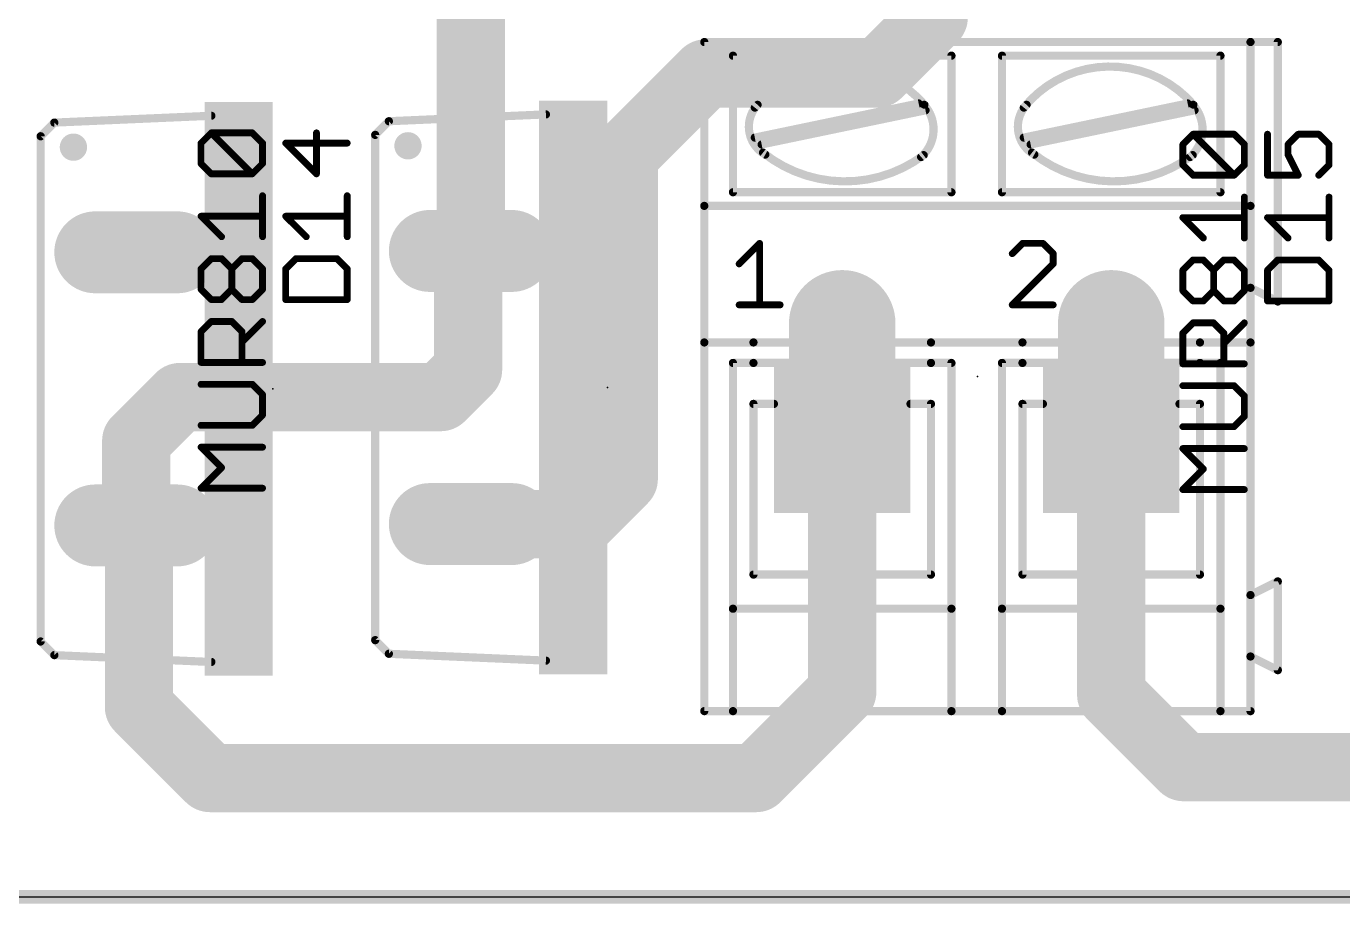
# Model space of a CAD drawing. Extents: x 0 to 165, y 0 to 217.
# Drawn here: x 118.91 to 143.4, y -0.13 to 16.19 of the extents above; entities that cross this region are included whole.
import ezdxf

# ---------------------------------------------------------------- set-up
doc = ezdxf.new("R2010")
doc.units = 0
for name, color, linetype in [('16', 175, 'CONTINUOUS'), ('17', 82, 'CONTINUOUS'), ('20', 7, 'CONTINUOUS'), ('21', 253, 'CONTINUOUS'), ('23', 7, 'CONTINUOUS'), ('25', 253, 'CONTINUOUS'), ('27', 253, 'CONTINUOUS'), ('51', 253, 'CONTINUOUS')]:
    doc.layers.add(name, color=color, linetype=linetype)

# ---------------------------------------------------------------- blocks, each defined once
blk = doc.blocks.new('RECT')
blk.add_solid([(-0.5, -0.5), (0.5, -0.5), (-0.5, 0.5), (0.5, 0.5)])
blk = doc.blocks.new('LONGP100')
at = {"const_width": 1}
blk.add_lwpolyline([(-0.5, 0), (0.5, 0)], dxfattribs=at)
at = {"const_width": 0.5}
for points in [[(-0.5, 0.25, 1), (-0.5, -0.25)], [(0.5, -0.25, 1), (0.5, 0.25)]]:
    blk.add_lwpolyline(points, format="xyb", dxfattribs=at)

msp = doc.modelspace()

# ---------------------------------------------------------------- linework, layer by layer
at = {"layer": '16'}
for points, const_width in [([(135.7884, 16.3576), (135.7884, 21.7424)], 1.27), ([(127.1778, 12.0142), (127.1778, 17.2212)], 1.27), ([(134.747, 15.3162), (135.7884, 16.3576)], 1.27), ([(130.0226, 13.7922), (131.5466, 15.3162)], 1.27), ([(131.5466, 15.3162), (134.747, 15.3162)], 1.27), ([(130.0226, 7.7724), (130.0226, 13.7922)], 1.27), ([(127.127, 11.9634), (127.1778, 12.0142)], 1.27), ([(127.127, 9.8044), (127.127, 11.9634)], 1.27), ([(126.619, 9.2964), (127.127, 9.8044)], 1.27), ([(134.0866, 9.6774), (134.0866, 3.81)], 1.27), ([(139.0904, 9.6774), (139.0904, 3.7592)], 1.27), ([(120.9548, 8.4836), (121.7676, 9.2964)], 1.27), ([(121.7676, 9.2964), (126.619, 9.2964)], 1.27), ([(120.9548, 6.9088), (120.9548, 8.4836)], 1.27), ([(129.1844, 6.9342), (130.0226, 7.7724)], 1.27), ([(121.0056, 6.858), (120.9548, 6.9088)], 1.27), ([(121.0056, 3.5306), (121.0056, 6.858)], 1.27), ([(127.1778, 6.9342), (129.1844, 6.9342)], 1.27), ([(134.0866, 3.81), (132.4864, 2.2098)], 1.27), ([(122.3264, 2.2098), (121.0056, 3.5306)], 1.27), ([(139.0904, 3.7592), (140.4366, 2.413)], 1.27), ([(140.4366, 2.413), (144.399, 2.413)], 1.27), ([(132.4864, 2.2098), (122.3264, 2.2098)], 1.27), ([(165.1, 0), (0, 0)], 0.254)]:
    msp.add_lwpolyline(points, dxfattribs=dict(at, const_width=const_width))
at = {"layer": '16', "const_width": 0.635}
for points in [[(136.0129, 16.1331, 1), (135.5639, 16.5821)], [(135.4709, 16.3576, 1), (136.1059, 16.3576)], [(131.5466, 15.6337, 1), (131.5466, 14.9987)], [(131.7711, 15.0917, 1), (131.3221, 15.5407)], [(134.747, 14.9987, 1), (134.747, 15.6337)], [(134.5225, 15.5407, 1), (134.9715, 15.0917)], [(130.3401, 13.7922, 1), (129.7051, 13.7922)], [(129.7981, 14.0167, 1), (130.2471, 13.5677)], [(127.4445, 11.9634, 1), (126.8095, 11.9634)], [(126.9025, 12.1879, 1), (127.3515, 11.7389)], [(127.4023, 11.7897, 1), (126.9533, 12.2387)], [(126.8603, 12.0142, 1), (127.4953, 12.0142)], [(127.3515, 9.5799, 1), (126.9025, 10.0289)], [(134.4041, 9.6774, 1), (133.7691, 9.6774)], [(139.4079, 9.6774, 1), (138.7729, 9.6774)], [(126.8095, 9.8044, 1), (127.4445, 9.8044)], [(121.7676, 9.6139, 1), (121.7676, 8.9789)], [(121.9921, 9.0719, 1), (121.5431, 9.5209)], [(126.3945, 9.5209, 1), (126.8435, 9.0719)], [(126.619, 8.9789, 1), (126.619, 9.6139)], [(121.2723, 8.4836, 1), (120.6373, 8.4836)], [(120.7303, 8.7081, 1), (121.1793, 8.2591)], [(130.2471, 7.5479, 1), (129.7981, 7.9969)], [(129.7051, 7.7724, 1), (130.3401, 7.7724)], [(121.1793, 7.1333, 1), (120.7303, 6.6843)], [(121.3231, 6.858, 1), (120.6881, 6.858)], [(120.7811, 6.6335, 1), (121.2301, 7.0825)], [(127.1778, 7.2517, 1), (127.1778, 6.6167)], [(128.9599, 7.1587, 1), (129.4089, 6.7097)], [(129.1844, 6.6167, 1), (129.1844, 7.2517)], [(120.6373, 6.9088, 1), (121.2723, 6.9088)], [(134.3111, 3.5855, 1), (133.8621, 4.0345)], [(121.2301, 3.7551, 1), (120.7811, 3.3061)], [(139.3149, 3.9837, 1), (138.8659, 3.5347)], [(133.7691, 3.81, 1), (134.4041, 3.81)], [(138.7729, 3.7592, 1), (139.4079, 3.7592)], [(120.6881, 3.5306, 1), (121.3231, 3.5306)], [(140.4366, 2.7305, 1), (140.4366, 2.0955)], [(140.2121, 2.1885, 1), (140.6611, 2.6375)], [(122.3264, 2.5273, 1), (122.3264, 1.8923)], [(122.1019, 1.9853, 1), (122.5509, 2.4343)], [(132.2619, 2.4343, 1), (132.7109, 1.9853)], [(132.4864, 1.8923, 1), (132.4864, 2.5273)]]:
    msp.add_lwpolyline(points, format="xyb", dxfattribs=at)
at = {"layer": '20'}
msp.add_line((0, 0), (165.08, 0), dxfattribs=at)
at = {"layer": '21'}
for points, const_width in [([(141.6812, 15.9004), (131.5212, 15.9004)], 0.1524), ([(131.5212, 12.8524), (131.5212, 15.9004)], 0.1524), ([(141.6812, 15.9004), (141.6812, 12.8524)], 0.1524), ([(141.6812, 15.9004), (142.1892, 15.9004)], 0.1524), ([(142.1892, 15.9004), (142.1892, 11.0744)], 0.1524), ([(132.0546, 13.1064), (132.0546, 15.6464)], 0.1524), ([(136.1186, 15.6464), (132.0546, 15.6464)], 0.1524), ([(136.1186, 13.1064), (136.1186, 15.6464)], 0.1524), ([(137.0584, 13.1064), (137.0584, 15.6464)], 0.1524), ([(137.0584, 15.6464), (141.1224, 15.6464)], 0.1524), ([(141.1224, 15.6464), (141.1224, 13.1064)], 0.1524), ([(132.461, 14.1224), (135.509, 14.7574)], 0.1524), ([(132.588, 13.9954), (135.636, 14.6304)], 0.1524), ([(137.4648, 14.1224), (140.5128, 14.7574)], 0.1524), ([(137.5918, 13.9954), (140.6398, 14.6304)], 0.1524), ([(119.4308, 14.4018), (119.1768, 14.1478)], 0.1524), ([(119.4308, 14.4018), (122.3518, 14.5288)], 0.1524), ([(125.6538, 14.4272), (125.3998, 14.1732)], 0.1524), ([(125.6538, 14.4272), (128.5748, 14.5542)], 0.1524), ([(119.1768, 4.7498), (119.1768, 14.1478)], 0.1524), ([(125.3998, 4.7752), (125.3998, 14.1732)], 0.1524), ([(136.1186, 13.1064), (132.0546, 13.1064)], 0.1524), ([(141.1224, 13.1064), (137.0584, 13.1064)], 0.1524), ([(131.5212, 10.3124), (131.5212, 12.8524)], 0.1524), ([(131.5212, 12.8524), (141.6812, 12.8524)], 0.1524), ([(141.6812, 12.8524), (141.6812, 11.3284)], 0.1524), ([(132.1689, 11.7736), (132.5502, 12.1549)], 0.127), ([(132.5502, 12.1549), (132.5502, 11.0109)], 0.127), ([(137.4396, 12.1549), (137.2489, 11.9642)], 0.127), ([(137.8209, 12.1549), (137.4396, 12.1549)], 0.127), ([(138.0115, 11.9642), (137.8209, 12.1549)], 0.127), ([(138.0115, 11.7736), (138.0115, 11.9642)], 0.127), ([(137.2489, 11.0109), (138.0115, 11.7736)], 0.127), ([(142.1892, 11.0744), (141.6812, 11.3284)], 0.1524), ([(141.6812, 11.3284), (141.6812, 10.3124)], 0.1524), ([(132.1689, 11.0109), (132.9316, 11.0109)], 0.127), ([(138.0115, 11.0109), (137.2489, 11.0109)], 0.127), ([(131.5212, 3.4544), (131.5212, 10.3124)], 0.1524), ([(131.5212, 10.3124), (132.4356, 10.3124)], 0.1524), ([(135.7376, 10.3124), (137.4394, 10.3124)], 0.1524), ([(141.6812, 10.3124), (140.7414, 10.3124)], 0.1524), ([(141.6812, 10.3124), (141.6812, 5.6134)], 0.1524), ([(132.0546, 9.9314), (132.0546, 5.3594)], 0.1524), ([(132.0546, 9.9314), (132.4356, 9.9314)], 0.1524), ([(136.1186, 9.9314), (135.7376, 9.9314)], 0.1524), ([(136.1186, 5.3594), (136.1186, 9.9314)], 0.1524), ([(137.0584, 5.3594), (137.0584, 9.9314)], 0.1524), ([(137.0584, 9.9314), (137.4394, 9.9314)], 0.1524), ([(141.1224, 9.9314), (140.7414, 9.9314)], 0.1524), ([(141.1224, 9.9314), (141.1224, 5.3594)], 0.1524), ([(132.4356, 5.9944), (132.4356, 9.1694)], 0.1524), ([(135.7376, 5.9944), (135.7376, 9.1694)], 0.1524), ([(137.4394, 5.9944), (137.4394, 9.1694)], 0.1524), ([(140.7414, 5.9944), (140.7414, 9.1694)], 0.1524), ([(135.7376, 5.9944), (132.4356, 5.9944)], 0.1524), ([(140.7414, 5.9944), (137.4394, 5.9944)], 0.1524), ([(142.1892, 5.8674), (141.6812, 5.6134)], 0.1524), ([(142.1892, 5.8674), (142.1892, 4.2164)], 0.1524), ([(141.6812, 5.6134), (141.6812, 4.4704)], 0.1524), ([(136.1186, 5.3594), (132.0546, 5.3594)], 0.1524), ([(132.0546, 5.3594), (132.0546, 3.4544)], 0.1524), ([(136.1186, 3.4544), (136.1186, 5.3594)], 0.1524), ([(137.0584, 3.4544), (137.0584, 5.3594)], 0.1524), ([(137.0584, 5.3594), (141.1224, 5.3594)], 0.1524), ([(141.1224, 5.3594), (141.1224, 3.4544)], 0.1524), ([(119.1768, 4.7498), (119.4308, 4.4958)], 0.1524), ([(125.3998, 4.7752), (125.6538, 4.5212)], 0.1524), ([(122.3518, 4.3688), (119.4308, 4.4958)], 0.1524), ([(128.5748, 4.3942), (125.6538, 4.5212)], 0.1524), ([(142.1892, 4.2164), (141.6812, 4.4704)], 0.1524), ([(141.6812, 4.4704), (141.6812, 3.4544)], 0.1524), ([(131.5212, 3.4544), (132.0546, 3.4544)], 0.1524), ([(132.0546, 3.4544), (136.1186, 3.4544)], 0.1524), ([(136.1186, 3.4544), (137.0584, 3.4544)], 0.1524), ([(137.0584, 3.4544), (141.1224, 3.4544)], 0.1524), ([(141.1224, 3.4544), (141.6812, 3.4544)], 0.1524)]:
    msp.add_lwpolyline(points, dxfattribs=dict(at, const_width=const_width))
for points, const_width in [([(131.5212, 15.9385, 1), (131.5212, 15.8623)], 0.0762), ([(131.5593, 15.9004, 1), (131.4831, 15.9004)], 0.0762), ([(141.7193, 15.9004, 1), (141.6431, 15.9004)], 0.0762), ([(141.6812, 15.9385, 1), (141.6812, 15.8623)], 0.0762), ([(141.6812, 15.8623, 1), (141.6812, 15.9385)], 0.0762), ([(142.2273, 15.9004, 1), (142.1511, 15.9004)], 0.0762), ([(142.1892, 15.8623, 1), (142.1892, 15.9385)], 0.0762), ([(132.0927, 15.6464, 1), (132.0165, 15.6464)], 0.0762), ([(132.0546, 15.6845, 1), (132.0546, 15.6083)], 0.0762), ([(136.1567, 15.6464, 1), (136.0805, 15.6464)], 0.0762), ([(136.1186, 15.6083, 1), (136.1186, 15.6845)], 0.0762), ([(137.0965, 15.6464, 1), (137.0203, 15.6464)], 0.0762), ([(137.0584, 15.6845, 1), (137.0584, 15.6083)], 0.0762), ([(141.1605, 15.6464, 1), (141.0843, 15.6464)], 0.0762), ([(141.1224, 15.6083, 1), (141.1224, 15.6845)], 0.0762), ([(135.6154, 14.7362, 0.4664), (132.461, 14.6812)], 0.1524), ([(140.619, 14.736, 0.4664), (137.4648, 14.6812)], 0.1524), ([(132.5118, 14.732, 0.4889), (132.6555, 13.8071)], 0.1524), ([(132.4314, 14.7052, 1), (132.4906, 14.6572)], 0.0762), ([(132.5395, 14.7059, 1), (132.4841, 14.7581)], 0.0762), ([(135.5168, 14.7201, 1), (135.5012, 14.7947)], 0.0762), ([(135.5548, 13.7623, 0.4171), (135.6105, 14.7319)], 0.1524), ([(135.6388, 14.7574, 1), (135.5822, 14.7064)], 0.0762), ([(135.5866, 14.7112, 1), (135.6442, 14.7612)], 0.0762), ([(135.6438, 14.5931, 1), (135.6282, 14.6677)], 0.0762), ([(137.5156, 14.732, 0.4889), (137.6593, 13.8071)], 0.1524), ([(137.4352, 14.7052, 1), (137.4944, 14.6572)], 0.0762), ([(137.5433, 14.7059, 1), (137.4879, 14.7581)], 0.0762), ([(140.5206, 14.7201, 1), (140.505, 14.7947)], 0.0762), ([(140.5586, 13.7623, 0.4171), (140.6143, 14.7319)], 0.1524), ([(140.6426, 14.7574, 1), (140.586, 14.7064)], 0.0762), ([(140.5902, 14.711, 1), (140.6478, 14.761)], 0.0762), ([(140.6476, 14.5931, 1), (140.632, 14.6677)], 0.0762), ([(119.4291, 14.4399, 1), (119.4325, 14.3637)], 0.0762), ([(119.4577, 14.3749, 1), (119.4039, 14.4287)], 0.0762), ([(122.3535, 14.4907, 1), (122.3501, 14.5669)], 0.0762), ([(125.6521, 14.4653, 1), (125.6555, 14.3891)], 0.0762), ([(125.6807, 14.4003, 1), (125.6269, 14.4541)], 0.0762), ([(128.5765, 14.5161, 1), (128.5731, 14.5923)], 0.0762), ([(119.2149, 14.1478, 1), (119.1387, 14.1478)], 0.0762), ([(119.1499, 14.1747, 1), (119.2037, 14.1209)], 0.0762), ([(125.4379, 14.1732, 1), (125.3617, 14.1732)], 0.0762), ([(125.3729, 14.2001, 1), (125.4267, 14.1463)], 0.0762), ([(126.0094, 13.843, 1), (126.0094, 14.097, 1), (126.0094, 13.843)], 0.254), ([(119.7864, 13.8176, 1), (119.7864, 14.0716, 1), (119.7864, 13.8176)], 0.254), ([(132.4532, 14.1597, 1), (132.4688, 14.0851)], 0.0762), ([(132.5802, 14.0327, 1), (132.5958, 13.9581)], 0.0762), ([(137.457, 14.1597, 1), (137.4726, 14.0851)], 0.0762), ([(137.584, 14.0327, 1), (137.5996, 13.9581)], 0.0762), ([(132.6134, 13.843, 0.342), (135.6012, 13.7962)], 0.1524), ([(132.6372, 13.8728, 1), (132.5896, 13.8132)], 0.0762), ([(132.637, 13.7738, 1), (132.674, 13.8404)], 0.0762), ([(135.5296, 13.7909, 1), (135.58, 13.7337)], 0.0762), ([(135.6241, 13.7657, 1), (135.5783, 13.8267)], 0.0762), ([(137.6172, 13.843, 0.342), (140.605, 13.7963)], 0.1524), ([(137.641, 13.8728, 1), (137.5934, 13.8132)], 0.0762), ([(137.6408, 13.7738, 1), (137.6778, 13.8404)], 0.0762), ([(140.5334, 13.7909, 1), (140.5838, 13.7337)], 0.0762), ([(140.6279, 13.7658, 1), (140.5821, 13.8268)], 0.0762), ([(132.0546, 13.1445, 1), (132.0546, 13.0683)], 0.0762), ([(132.0165, 13.1064, 1), (132.0927, 13.1064)], 0.0762), ([(136.0805, 13.1064, 1), (136.1567, 13.1064)], 0.0762), ([(136.1186, 13.0683, 1), (136.1186, 13.1445)], 0.0762), ([(137.0584, 13.1445, 1), (137.0584, 13.0683)], 0.0762), ([(137.0203, 13.1064, 1), (137.0965, 13.1064)], 0.0762), ([(141.0843, 13.1064, 1), (141.1605, 13.1064)], 0.0762), ([(141.1224, 13.0683, 1), (141.1224, 13.1445)], 0.0762), ([(131.5593, 12.8524, 1), (131.4831, 12.8524)], 0.0762), ([(131.5212, 12.8905, 1), (131.5212, 12.8143)], 0.0762), ([(131.4831, 12.8524, 1), (131.5593, 12.8524)], 0.0762), ([(141.7193, 12.8524, 1), (141.6431, 12.8524)], 0.0762), ([(141.6431, 12.8524, 1), (141.7193, 12.8524)], 0.0762), ([(141.6812, 12.8143, 1), (141.6812, 12.8905)], 0.0762), ([(132.582, 12.1549, 1), (132.5185, 12.1549)], 0.0635), ([(132.5727, 12.1324, 1), (132.5278, 12.1773)], 0.0635), ([(137.2264, 11.9867, 1), (137.2714, 11.9418)], 0.0635), ([(137.4396, 12.1866, 1), (137.4396, 12.1231)], 0.0635), ([(137.462, 12.1324, 1), (137.4171, 12.1773)], 0.0635), ([(137.8433, 12.1773, 1), (137.7984, 12.1324)], 0.0635), ([(137.8209, 12.1231, 1), (137.8209, 12.1866)], 0.0635), ([(138.0433, 11.9642, 1), (137.9798, 11.9642)], 0.0635), ([(137.9891, 11.9418, 1), (138.034, 11.9867)], 0.0635), ([(132.1464, 11.796, 1), (132.1914, 11.7511)], 0.0635), ([(137.9798, 11.7736, 1), (138.0433, 11.7736)], 0.0635), ([(138.034, 11.7511, 1), (137.9891, 11.796)], 0.0635), ([(141.6982, 11.3625, 1), (141.6642, 11.2943)], 0.0762), ([(141.7193, 11.3284, 1), (141.6431, 11.3284)], 0.0762), ([(141.6431, 11.3284, 1), (141.7193, 11.3284)], 0.0762), ([(132.1689, 11.0427, 1), (132.1689, 10.9792)], 0.0635), ([(132.5185, 11.0109, 1), (132.582, 11.0109)], 0.0635), ([(132.9316, 10.9792, 1), (132.9316, 11.0427)], 0.0635), ([(137.2264, 11.0334, 1), (137.2714, 10.9884)], 0.0635), ([(137.2489, 11.0427, 1), (137.2489, 10.9792)], 0.0635), ([(138.0115, 10.9792, 1), (138.0115, 11.0427)], 0.0635), ([(142.1511, 11.0744, 1), (142.2273, 11.0744)], 0.0762), ([(142.1722, 11.0403, 1), (142.2062, 11.1085)], 0.0762), ([(131.5593, 10.3124, 1), (131.4831, 10.3124)], 0.0762), ([(131.5212, 10.3505, 1), (131.5212, 10.2743)], 0.0762), ([(131.4831, 10.3124, 1), (131.5593, 10.3124)], 0.0762), ([(132.4356, 10.2743, 1), (132.4356, 10.3505)], 0.0762), ([(135.7376, 10.3505, 1), (135.7376, 10.2743)], 0.0762), ([(137.4394, 10.2743, 1), (137.4394, 10.3505)], 0.0762), ([(140.7414, 10.3505, 1), (140.7414, 10.2743)], 0.0762), ([(141.7193, 10.3124, 1), (141.6431, 10.3124)], 0.0762), ([(141.6431, 10.3124, 1), (141.7193, 10.3124)], 0.0762), ([(141.6812, 10.2743, 1), (141.6812, 10.3505)], 0.0762), ([(132.0927, 9.9314, 1), (132.0165, 9.9314)], 0.0762), ([(132.0546, 9.9695, 1), (132.0546, 9.8933)], 0.0762), ([(132.4356, 9.8933, 1), (132.4356, 9.9695)], 0.0762), ([(135.7376, 9.9695, 1), (135.7376, 9.8933)], 0.0762), ([(136.1567, 9.9314, 1), (136.0805, 9.9314)], 0.0762), ([(136.1186, 9.8933, 1), (136.1186, 9.9695)], 0.0762), ([(137.0965, 9.9314, 1), (137.0203, 9.9314)], 0.0762), ([(137.0584, 9.9695, 1), (137.0584, 9.8933)], 0.0762), ([(137.4394, 9.8933, 1), (137.4394, 9.9695)], 0.0762), ([(140.7414, 9.9695, 1), (140.7414, 9.8933)], 0.0762), ([(141.1605, 9.9314, 1), (141.0843, 9.9314)], 0.0762), ([(141.1224, 9.8933, 1), (141.1224, 9.9695)], 0.0762), ([(132.4737, 9.1694, 1), (132.3975, 9.1694)], 0.0762), ([(135.7757, 9.1694, 1), (135.6995, 9.1694)], 0.0762), ([(137.4775, 9.1694, 1), (137.4013, 9.1694)], 0.0762), ([(140.7795, 9.1694, 1), (140.7033, 9.1694)], 0.0762), ([(132.4356, 6.0325, 1), (132.4356, 5.9563)], 0.0762), ([(132.3975, 5.9944, 1), (132.4737, 5.9944)], 0.0762), ([(135.6995, 5.9944, 1), (135.7757, 5.9944)], 0.0762), ([(135.7376, 5.9563, 1), (135.7376, 6.0325)], 0.0762), ([(137.4394, 6.0325, 1), (137.4394, 5.9563)], 0.0762), ([(137.4013, 5.9944, 1), (137.4775, 5.9944)], 0.0762), ([(140.7033, 5.9944, 1), (140.7795, 5.9944)], 0.0762), ([(140.7414, 5.9563, 1), (140.7414, 6.0325)], 0.0762), ([(142.2273, 5.8674, 1), (142.1511, 5.8674)], 0.0762), ([(142.2062, 5.8333, 1), (142.1722, 5.9015)], 0.0762), ([(141.7193, 5.6134, 1), (141.6431, 5.6134)], 0.0762), ([(141.6642, 5.6475, 1), (141.6982, 5.5793)], 0.0762), ([(141.6431, 5.6134, 1), (141.7193, 5.6134)], 0.0762), ([(132.0546, 5.3975, 1), (132.0546, 5.3213)], 0.0762), ([(132.0927, 5.3594, 1), (132.0165, 5.3594)], 0.0762), ([(132.0165, 5.3594, 1), (132.0927, 5.3594)], 0.0762), ([(136.1567, 5.3594, 1), (136.0805, 5.3594)], 0.0762), ([(136.0805, 5.3594, 1), (136.1567, 5.3594)], 0.0762), ([(136.1186, 5.3213, 1), (136.1186, 5.3975)], 0.0762), ([(137.0965, 5.3594, 1), (137.0203, 5.3594)], 0.0762), ([(137.0584, 5.3975, 1), (137.0584, 5.3213)], 0.0762), ([(137.0203, 5.3594, 1), (137.0965, 5.3594)], 0.0762), ([(141.1605, 5.3594, 1), (141.0843, 5.3594)], 0.0762), ([(141.0843, 5.3594, 1), (141.1605, 5.3594)], 0.0762), ([(141.1224, 5.3213, 1), (141.1224, 5.3975)], 0.0762), ([(119.1387, 4.7498, 1), (119.2149, 4.7498)], 0.0762), ([(119.2037, 4.7767, 1), (119.1499, 4.7229)], 0.0762), ([(125.3617, 4.7752, 1), (125.4379, 4.7752)], 0.0762), ([(125.4267, 4.8021, 1), (125.3729, 4.7483)], 0.0762), ([(119.4325, 4.5339, 1), (119.4291, 4.4577)], 0.0762), ([(119.4039, 4.4689, 1), (119.4577, 4.5227)], 0.0762), ([(122.3501, 4.3307, 1), (122.3535, 4.4069)], 0.0762), ([(125.6555, 4.5593, 1), (125.6521, 4.4831)], 0.0762), ([(125.6269, 4.4943, 1), (125.6807, 4.5481)], 0.0762), ([(128.5731, 4.3561, 1), (128.5765, 4.4323)], 0.0762), ([(141.6982, 4.5045, 1), (141.6642, 4.4363)], 0.0762), ([(141.7193, 4.4704, 1), (141.6431, 4.4704)], 0.0762), ([(141.6431, 4.4704, 1), (141.7193, 4.4704)], 0.0762), ([(142.1511, 4.2164, 1), (142.2273, 4.2164)], 0.0762), ([(142.1722, 4.1823, 1), (142.2062, 4.2505)], 0.0762), ([(131.5212, 3.4925, 1), (131.5212, 3.4163)], 0.0762), ([(131.4831, 3.4544, 1), (131.5593, 3.4544)], 0.0762), ([(132.0546, 3.4925, 1), (132.0546, 3.4163)], 0.0762), ([(132.0165, 3.4544, 1), (132.0927, 3.4544)], 0.0762), ([(132.0546, 3.4163, 1), (132.0546, 3.4925)], 0.0762), ([(136.1186, 3.4925, 1), (136.1186, 3.4163)], 0.0762), ([(136.0805, 3.4544, 1), (136.1567, 3.4544)], 0.0762), ([(136.1186, 3.4163, 1), (136.1186, 3.4925)], 0.0762), ([(137.0584, 3.4925, 1), (137.0584, 3.4163)], 0.0762), ([(137.0203, 3.4544, 1), (137.0965, 3.4544)], 0.0762), ([(137.0584, 3.4163, 1), (137.0584, 3.4925)], 0.0762), ([(141.1224, 3.4925, 1), (141.1224, 3.4163)], 0.0762), ([(141.0843, 3.4544, 1), (141.1605, 3.4544)], 0.0762), ([(141.1224, 3.4163, 1), (141.1224, 3.4925)], 0.0762), ([(141.6431, 3.4544, 1), (141.7193, 3.4544)], 0.0762), ([(141.6812, 3.4163, 1), (141.6812, 3.4925)], 0.0762)]:
    msp.add_lwpolyline(points, format="xyb", dxfattribs=dict(at, const_width=const_width))
at = {"layer": '23'}
for p in [(136.6012, 9.6774), (123.4948, 9.4488), (129.7178, 9.4742)]:
    msp.add_point(p, dxfattribs=at)
at = {"layer": '25', "const_width": 0.127}
for points in [[(124.3071, 13.4483), (124.3071, 14.2109)], [(141.9977, 14.1855), (141.9977, 13.4229)], [(142.3791, 13.9949), (142.5697, 14.1855)], [(142.5697, 14.1855), (142.951, 14.1855)], [(142.951, 14.1855), (143.1417, 13.9949)], [(124.8791, 14.0203), (123.7351, 14.0203)], [(123.7351, 14.0203), (124.3071, 13.4483)], [(142.3791, 13.8042), (142.3791, 13.9949)], [(143.1417, 13.9949), (143.1417, 13.6136)], [(142.5697, 13.4229), (142.3791, 13.8042)], [(141.9977, 13.4229), (142.5697, 13.4229)], [(143.1417, 13.6136), (142.951, 13.4229)], [(124.8791, 12.2789), (124.8791, 13.0416)], [(143.1417, 12.2535), (143.1417, 13.0162)], [(124.1165, 12.2789), (123.7351, 12.6602)], [(123.7351, 12.6602), (124.8791, 12.6602)], [(142.3791, 12.2535), (141.9977, 12.6348)], [(141.9977, 12.6348), (143.1417, 12.6348)], [(123.9258, 11.8722), (123.7351, 11.6815)], [(124.6884, 11.8722), (123.9258, 11.8722)], [(124.8791, 11.6815), (124.6884, 11.8722)], [(142.1884, 11.8468), (141.9977, 11.6561)], [(142.951, 11.8468), (142.1884, 11.8468)], [(143.1417, 11.6561), (142.951, 11.8468)], [(123.7351, 11.6815), (123.7351, 11.1095)], [(124.8791, 11.1095), (124.8791, 11.6815)], [(141.9977, 11.6561), (141.9977, 11.0841)], [(143.1417, 11.0841), (143.1417, 11.6561)], [(123.7351, 11.1095), (124.8791, 11.1095)], [(141.9977, 11.0841), (143.1417, 11.0841)]]:
    msp.add_lwpolyline(points, dxfattribs=at)
at = {"layer": '25', "const_width": 0.0635}
for points in [[(124.3389, 14.2109, 1), (124.2754, 14.2109)], [(142.0295, 14.1855, 1), (141.966, 14.1855)], [(142.5697, 14.2173, 1), (142.5697, 14.1538)], [(142.5922, 14.1631, 1), (142.5473, 14.208)], [(142.9735, 14.208, 1), (142.9286, 14.1631)], [(142.951, 14.1538, 1), (142.951, 14.2173)], [(123.7351, 14.052, 1), (123.7351, 13.9885)], [(123.7576, 14.0427, 1), (123.7127, 13.9978)], [(124.8791, 13.9885, 1), (124.8791, 14.052)], [(142.4108, 13.9949, 1), (142.3473, 13.9949)], [(142.3566, 14.0173, 1), (142.4015, 13.9724)], [(143.1735, 13.9949, 1), (143.11, 13.9949)], [(143.1192, 13.9724, 1), (143.1642, 14.0173)], [(142.4074, 13.8184, 1), (142.3507, 13.79)], [(142.3473, 13.8042, 1), (142.4108, 13.8042)], [(124.2754, 13.4483, 1), (124.3389, 13.4483)], [(124.2847, 13.4258, 1), (124.3296, 13.4707)], [(141.9977, 13.4546, 1), (141.9977, 13.3911)], [(142.5413, 13.4087, 1), (142.5981, 13.4371)], [(142.5697, 13.3911, 1), (142.5697, 13.4546)], [(142.9286, 13.4453, 1), (142.9735, 13.4004)], [(143.11, 13.6136, 1), (143.1735, 13.6136)], [(143.1642, 13.5911, 1), (143.1192, 13.636)], [(141.966, 13.4229, 1), (142.0295, 13.4229)], [(124.9109, 13.0416, 1), (124.8474, 13.0416)], [(143.1735, 13.0162, 1), (143.11, 13.0162)], [(123.7351, 12.692, 1), (123.7351, 12.6285)], [(123.7576, 12.6827, 1), (123.7127, 12.6378)], [(124.8791, 12.6285, 1), (124.8791, 12.692)], [(141.9977, 12.6666, 1), (141.9977, 12.6031)], [(142.0202, 12.6573, 1), (141.9753, 12.6124)], [(143.1417, 12.6031, 1), (143.1417, 12.6666)], [(124.094, 12.2564, 1), (124.1389, 12.3014)], [(124.8474, 12.2789, 1), (124.9109, 12.2789)], [(142.3566, 12.231, 1), (142.4015, 12.276)], [(143.11, 12.2535, 1), (143.1735, 12.2535)], [(123.9258, 11.9039, 1), (123.9258, 11.8404)], [(123.9482, 11.8497, 1), (123.9033, 11.8946)], [(124.7109, 11.8946, 1), (124.666, 11.8497)], [(124.6884, 11.8404, 1), (124.6884, 11.9039)], [(142.1884, 11.8785, 1), (142.1884, 11.815)], [(142.2108, 11.8243, 1), (142.1659, 11.8692)], [(142.9735, 11.8692, 1), (142.9286, 11.8243)], [(142.951, 11.815, 1), (142.951, 11.8785)], [(123.7669, 11.6815, 1), (123.7034, 11.6815)], [(123.7127, 11.7039, 1), (123.7576, 11.659)], [(124.9109, 11.6815, 1), (124.8474, 11.6815)], [(124.8566, 11.659, 1), (124.9016, 11.7039)], [(142.0295, 11.6561, 1), (141.966, 11.6561)], [(141.9753, 11.6785, 1), (142.0202, 11.6336)], [(143.1735, 11.6561, 1), (143.11, 11.6561)], [(143.1192, 11.6336, 1), (143.1642, 11.6785)], [(123.7351, 11.1413, 1), (123.7351, 11.0778)], [(123.7034, 11.1095, 1), (123.7669, 11.1095)], [(124.8474, 11.1095, 1), (124.9109, 11.1095)], [(124.8791, 11.0778, 1), (124.8791, 11.1413)], [(141.9977, 11.1159, 1), (141.9977, 11.0524)], [(141.966, 11.0841, 1), (142.0295, 11.0841)], [(143.11, 11.0841, 1), (143.1735, 11.0841)], [(143.1417, 11.0524, 1), (143.1417, 11.1159)]]:
    msp.add_lwpolyline(points, format="xyb", dxfattribs=at)
at = {"layer": '27', "const_width": 0.127}
for points in [[(122.1603, 14.0203), (122.351, 14.2109)], [(122.351, 14.2109), (123.1136, 14.2109)], [(123.1136, 13.4483), (122.351, 14.2109)], [(123.1136, 14.2109), (123.3043, 14.0203)], [(140.4229, 13.9949), (140.6136, 14.1855)], [(140.6136, 14.1855), (141.3762, 14.1855)], [(141.3762, 13.4229), (140.6136, 14.1855)], [(141.3762, 14.1855), (141.5669, 13.9949)], [(122.1603, 13.639), (122.1603, 14.0203)], [(123.3043, 14.0203), (123.3043, 13.639)], [(140.4229, 13.6136), (140.4229, 13.9949)], [(141.5669, 13.9949), (141.5669, 13.6136)], [(122.351, 13.4483), (122.1603, 13.639)], [(123.1136, 13.4483), (122.351, 13.4483)], [(123.3043, 13.639), (123.1136, 13.4483)], [(140.6136, 13.4229), (140.4229, 13.6136)], [(141.3762, 13.4229), (140.6136, 13.4229)], [(141.5669, 13.6136), (141.3762, 13.4229)], [(123.3043, 12.2789), (123.3043, 13.0415)], [(141.5669, 12.2535), (141.5669, 13.0161)], [(122.5417, 12.2789), (122.1603, 12.6602)], [(122.1603, 12.6602), (123.3043, 12.6602)], [(140.8042, 12.2535), (140.4229, 12.6348)], [(140.4229, 12.6348), (141.5669, 12.6348)], [(122.1603, 11.6815), (122.351, 11.8721)], [(122.351, 11.8721), (122.5417, 11.8721)], [(122.5417, 11.8721), (122.7323, 11.6815)], [(122.7323, 11.6815), (122.923, 11.8721)], [(122.923, 11.8721), (123.1136, 11.8721)], [(123.1136, 11.8721), (123.3043, 11.6815)], [(140.4229, 11.6561), (140.6136, 11.8467)], [(140.6136, 11.8467), (140.8042, 11.8467)], [(140.8042, 11.8467), (140.9949, 11.6561)], [(140.9949, 11.6561), (141.1856, 11.8467)], [(141.1856, 11.8467), (141.3762, 11.8467)], [(141.3762, 11.8467), (141.5669, 11.6561)], [(122.1603, 11.3002), (122.1603, 11.6815)], [(122.7323, 11.3002), (122.7323, 11.6815)], [(123.3043, 11.6815), (123.3043, 11.3002)], [(140.4229, 11.2748), (140.4229, 11.6561)], [(140.9949, 11.2748), (140.9949, 11.6561)], [(141.5669, 11.6561), (141.5669, 11.2748)], [(122.351, 11.1095), (122.1603, 11.3002)], [(122.7323, 11.3002), (122.5417, 11.1095)], [(122.923, 11.1095), (122.7323, 11.3002)], [(123.3043, 11.3002), (123.1136, 11.1095)], [(140.6136, 11.0841), (140.4229, 11.2748)], [(140.9949, 11.2748), (140.8042, 11.0841)], [(141.1856, 11.0841), (140.9949, 11.2748)], [(141.5669, 11.2748), (141.3762, 11.0841)], [(122.5417, 11.1095), (122.351, 11.1095)], [(123.1136, 11.1095), (122.923, 11.1095)], [(140.8042, 11.0841), (140.6136, 11.0841)], [(141.3762, 11.0841), (141.1856, 11.0841)], [(122.1603, 10.5121), (122.351, 10.7027)], [(122.1603, 9.9401), (122.1603, 10.5121)], [(122.351, 10.7027), (122.7323, 10.7027)], [(122.7323, 10.7027), (122.923, 10.5121)], [(122.923, 10.3214), (123.3043, 10.7027)], [(122.923, 10.5121), (122.923, 9.9401)], [(140.4229, 10.4867), (140.6136, 10.6773)], [(140.4229, 9.9147), (140.4229, 10.4867)], [(140.6136, 10.6773), (140.9949, 10.6773)], [(140.9949, 10.6773), (141.1856, 10.4867)], [(141.1856, 10.296), (141.5669, 10.6773)], [(141.1856, 10.4867), (141.1856, 9.9147)], [(123.3043, 9.9401), (122.1603, 9.9401)], [(141.5669, 9.9147), (140.4229, 9.9147)], [(123.1136, 9.5334), (122.1603, 9.5334)], [(123.3043, 9.3427), (123.1136, 9.5334)], [(141.3762, 9.508), (140.4229, 9.508)], [(141.5669, 9.3173), (141.3762, 9.508)], [(123.3043, 8.9614), (123.3043, 9.3427)], [(141.5669, 8.936), (141.5669, 9.3173)], [(122.1603, 8.7707), (123.1136, 8.7707)], [(123.1136, 8.7707), (123.3043, 8.9614)], [(141.3762, 8.7453), (141.5669, 8.936)], [(140.4229, 8.7453), (141.3762, 8.7453)], [(122.5417, 7.9826), (122.1603, 8.364)], [(122.1603, 8.364), (123.3043, 8.364)], [(140.8042, 7.9572), (140.4229, 8.3386)], [(140.4229, 8.3386), (141.5669, 8.3386)], [(122.1603, 7.6013), (122.5417, 7.9826)], [(140.4229, 7.5759), (140.8042, 7.9572)], [(123.3043, 7.6013), (122.1603, 7.6013)], [(141.5669, 7.5759), (140.4229, 7.5759)]]:
    msp.add_lwpolyline(points, dxfattribs=at)
at = {"layer": '27', "const_width": 0.0635}
for points in [[(122.351, 14.2427, 1), (122.351, 14.1792)], [(122.3734, 14.2334, 1), (122.3285, 14.1885)], [(122.3734, 14.1885, 1), (122.3285, 14.2334)], [(123.1361, 14.2334, 1), (123.0912, 14.1885)], [(123.1136, 14.1792, 1), (123.1136, 14.2427)], [(140.6136, 14.2173, 1), (140.6136, 14.1538)], [(140.636, 14.208, 1), (140.5911, 14.1631)], [(140.636, 14.1631, 1), (140.5911, 14.208)], [(141.3987, 14.208, 1), (141.3538, 14.1631)], [(141.3762, 14.1538, 1), (141.3762, 14.2173)], [(122.1921, 14.0203, 1), (122.1286, 14.0203)], [(122.1379, 14.0427, 1), (122.1828, 13.9978)], [(123.3361, 14.0203, 1), (123.2726, 14.0203)], [(123.2818, 13.9978, 1), (123.3268, 14.0427)], [(140.4547, 13.9949, 1), (140.3912, 13.9949)], [(140.4005, 14.0173, 1), (140.4454, 13.9724)], [(141.5986, 13.9949, 1), (141.5352, 13.9949)], [(141.5444, 13.9724, 1), (141.5894, 14.0173)], [(122.1828, 13.6614, 1), (122.1379, 13.6165)], [(122.1286, 13.639, 1), (122.1921, 13.639)], [(122.351, 13.48, 1), (122.351, 13.4165)], [(122.3285, 13.4258, 1), (122.3734, 13.4707)], [(123.0912, 13.4707, 1), (123.1361, 13.4258)], [(123.0912, 13.4258, 1), (123.1361, 13.4707)], [(123.1136, 13.4165, 1), (123.1136, 13.48)], [(123.2726, 13.639, 1), (123.3361, 13.639)], [(123.3268, 13.6165, 1), (123.2818, 13.6614)], [(140.4454, 13.636, 1), (140.4005, 13.5911)], [(140.3912, 13.6136, 1), (140.4547, 13.6136)], [(140.6136, 13.4546, 1), (140.6136, 13.3911)], [(140.5911, 13.4004, 1), (140.636, 13.4453)], [(141.3538, 13.4453, 1), (141.3987, 13.4004)], [(141.3538, 13.4004, 1), (141.3987, 13.4453)], [(141.3762, 13.3911, 1), (141.3762, 13.4546)], [(141.5352, 13.6136, 1), (141.5986, 13.6136)], [(141.5894, 13.5911, 1), (141.5444, 13.636)], [(123.3361, 13.0415, 1), (123.2726, 13.0415)], [(141.5986, 13.0161, 1), (141.5352, 13.0161)], [(122.1603, 12.692, 1), (122.1603, 12.6285)], [(122.1828, 12.6827, 1), (122.1379, 12.6378)], [(123.3043, 12.6285, 1), (123.3043, 12.692)], [(140.4229, 12.6666, 1), (140.4229, 12.6031)], [(140.4454, 12.6573, 1), (140.4005, 12.6124)], [(141.5669, 12.6031, 1), (141.5669, 12.6666)], [(122.5192, 12.2564, 1), (122.5641, 12.3013)], [(123.2726, 12.2789, 1), (123.3361, 12.2789)], [(140.7818, 12.231, 1), (140.8267, 12.2759)], [(141.5352, 12.2535, 1), (141.5986, 12.2535)], [(122.351, 11.9039, 1), (122.351, 11.8404)], [(122.3734, 11.8497, 1), (122.3285, 11.8946)], [(122.5641, 11.8946, 1), (122.5192, 11.8497)], [(122.5417, 11.8404, 1), (122.5417, 11.9039)], [(122.923, 11.9039, 1), (122.923, 11.8404)], [(122.9454, 11.8497, 1), (122.9005, 11.8946)], [(123.1361, 11.8946, 1), (123.0912, 11.8497)], [(123.1136, 11.8404, 1), (123.1136, 11.9039)], [(140.6136, 11.8785, 1), (140.6136, 11.815)], [(140.636, 11.8243, 1), (140.5911, 11.8692)], [(140.8267, 11.8692, 1), (140.7818, 11.8243)], [(140.8042, 11.815, 1), (140.8042, 11.8785)], [(141.1856, 11.8785, 1), (141.1856, 11.815)], [(141.208, 11.8243, 1), (141.1631, 11.8692)], [(141.3987, 11.8692, 1), (141.3538, 11.8243)], [(141.3762, 11.815, 1), (141.3762, 11.8785)], [(122.1921, 11.6815, 1), (122.1286, 11.6815)], [(122.1379, 11.7039, 1), (122.1828, 11.659)], [(122.7641, 11.6815, 1), (122.7006, 11.6815)], [(122.7099, 11.7039, 1), (122.7548, 11.659)], [(122.7099, 11.659, 1), (122.7548, 11.7039)], [(123.3361, 11.6815, 1), (123.2726, 11.6815)], [(123.2818, 11.659, 1), (123.3268, 11.7039)], [(140.4547, 11.6561, 1), (140.3912, 11.6561)], [(140.4005, 11.6785, 1), (140.4454, 11.6336)], [(141.0267, 11.6561, 1), (140.9632, 11.6561)], [(140.9725, 11.6785, 1), (141.0174, 11.6336)], [(140.9725, 11.6336, 1), (141.0174, 11.6785)], [(141.5986, 11.6561, 1), (141.5352, 11.6561)], [(141.5444, 11.6336, 1), (141.5894, 11.6785)], [(122.1828, 11.3226, 1), (122.1379, 11.2777)], [(122.1286, 11.3002, 1), (122.1921, 11.3002)], [(122.7006, 11.3002, 1), (122.7641, 11.3002)], [(122.7548, 11.3226, 1), (122.7099, 11.2777)], [(122.7548, 11.2777, 1), (122.7099, 11.3226)], [(123.2726, 11.3002, 1), (123.3361, 11.3002)], [(123.3268, 11.2777, 1), (123.2818, 11.3226)], [(140.4454, 11.2972, 1), (140.4005, 11.2523)], [(140.3912, 11.2748, 1), (140.4547, 11.2748)], [(141.0174, 11.2972, 1), (140.9725, 11.2523)], [(140.9632, 11.2748, 1), (141.0267, 11.2748)], [(141.0174, 11.2523, 1), (140.9725, 11.2972)], [(141.5352, 11.2748, 1), (141.5986, 11.2748)], [(141.5894, 11.2523, 1), (141.5444, 11.2972)], [(122.351, 11.1412, 1), (122.351, 11.0777)], [(122.3285, 11.087, 1), (122.3734, 11.1319)], [(122.5192, 11.1319, 1), (122.5641, 11.087)], [(122.5417, 11.0777, 1), (122.5417, 11.1412)], [(122.923, 11.1412, 1), (122.923, 11.0777)], [(122.9005, 11.087, 1), (122.9454, 11.1319)], [(123.0912, 11.1319, 1), (123.1361, 11.087)], [(123.1136, 11.0777, 1), (123.1136, 11.1412)], [(140.6136, 11.1158, 1), (140.6136, 11.0523)], [(140.5911, 11.0616, 1), (140.636, 11.1065)], [(140.7818, 11.1065, 1), (140.8267, 11.0616)], [(140.8042, 11.0523, 1), (140.8042, 11.1158)], [(141.1856, 11.1158, 1), (141.1856, 11.0523)], [(141.1631, 11.0616, 1), (141.208, 11.1065)], [(141.3538, 11.1065, 1), (141.3987, 11.0616)], [(141.3762, 11.0523, 1), (141.3762, 11.1158)], [(122.1921, 10.5121, 1), (122.1286, 10.5121)], [(122.1379, 10.5345, 1), (122.1828, 10.4896)], [(122.351, 10.7345, 1), (122.351, 10.671)], [(122.3734, 10.6803, 1), (122.3285, 10.7252)], [(122.7548, 10.7252, 1), (122.7099, 10.6803)], [(122.7323, 10.671, 1), (122.7323, 10.7345)], [(122.9547, 10.5121, 1), (122.8912, 10.5121)], [(122.9005, 10.4896, 1), (122.9454, 10.5345)], [(123.3268, 10.6803, 1), (123.2818, 10.7252)], [(140.4547, 10.4867, 1), (140.3912, 10.4867)], [(140.4005, 10.5091, 1), (140.4454, 10.4642)], [(140.6136, 10.7091, 1), (140.6136, 10.6456)], [(140.636, 10.6549, 1), (140.5911, 10.6998)], [(141.0174, 10.6998, 1), (140.9725, 10.6549)], [(140.9949, 10.6456, 1), (140.9949, 10.7091)], [(141.2173, 10.4867, 1), (141.1538, 10.4867)], [(141.1631, 10.4642, 1), (141.208, 10.5091)], [(141.5894, 10.6549, 1), (141.5444, 10.6998)], [(122.9005, 10.3439, 1), (122.9454, 10.299)], [(141.1631, 10.3185, 1), (141.208, 10.2736)], [(122.1603, 9.9718, 1), (122.1603, 9.9083)], [(122.1286, 9.9401, 1), (122.1921, 9.9401)], [(122.8912, 9.9401, 1), (122.9547, 9.9401)], [(123.3043, 9.9083, 1), (123.3043, 9.9718)], [(140.4229, 9.9464, 1), (140.4229, 9.8829)], [(140.3912, 9.9147, 1), (140.4547, 9.9147)], [(141.1538, 9.9147, 1), (141.2173, 9.9147)], [(141.5669, 9.8829, 1), (141.5669, 9.9464)], [(122.1603, 9.5651, 1), (122.1603, 9.5016)], [(123.1361, 9.5558, 1), (123.0912, 9.5109)], [(123.1136, 9.5016, 1), (123.1136, 9.5651)], [(140.4229, 9.5397, 1), (140.4229, 9.4762)], [(141.3987, 9.5304, 1), (141.3538, 9.4855)], [(141.3762, 9.4762, 1), (141.3762, 9.5397)], [(123.3361, 9.3427, 1), (123.2726, 9.3427)], [(123.2818, 9.3202, 1), (123.3268, 9.3651)], [(141.5986, 9.3173, 1), (141.5352, 9.3173)], [(141.5444, 9.2948, 1), (141.5894, 9.3397)], [(122.1603, 8.8025, 1), (122.1603, 8.7389)], [(123.0912, 8.7932, 1), (123.1361, 8.7482)], [(123.1136, 8.7389, 1), (123.1136, 8.8025)], [(123.2726, 8.9614, 1), (123.3361, 8.9614)], [(123.3268, 8.9389, 1), (123.2818, 8.9838)], [(141.5352, 8.936, 1), (141.5986, 8.936)], [(141.5894, 8.9135, 1), (141.5444, 8.9584)], [(140.4229, 8.7771, 1), (140.4229, 8.7135)], [(141.3538, 8.7678, 1), (141.3987, 8.7228)], [(141.3762, 8.7135, 1), (141.3762, 8.7771)], [(122.1603, 8.3957, 1), (122.1603, 8.3322)], [(122.1828, 8.3864, 1), (122.1379, 8.3415)], [(123.3043, 8.3322, 1), (123.3043, 8.3957)], [(140.4229, 8.3703, 1), (140.4229, 8.3068)], [(140.4454, 8.361, 1), (140.4005, 8.3161)], [(141.5669, 8.3068, 1), (141.5669, 8.3703)], [(122.5641, 7.9602, 1), (122.5192, 8.0051)], [(122.5192, 7.9602, 1), (122.5641, 8.0051)], [(140.8267, 7.9348, 1), (140.7818, 7.9797)], [(140.7818, 7.9348, 1), (140.8267, 7.9797)], [(122.1603, 7.6331, 1), (122.1603, 7.5696)], [(122.1379, 7.6238, 1), (122.1828, 7.5789)], [(123.3043, 7.5696, 1), (123.3043, 7.6331)], [(140.4229, 7.6077, 1), (140.4229, 7.5442)], [(140.4005, 7.5984, 1), (140.4454, 7.5535)], [(141.5669, 7.5442, 1), (141.5669, 7.6077)]]:
    msp.add_lwpolyline(points, format="xyb", dxfattribs=at)
at = {"layer": '51', "const_width": 0.1524}
for points in [[(132.4356, 10.3124), (135.7376, 10.3124)], [(140.7414, 10.3124), (137.4394, 10.3124)], [(135.7376, 9.9314), (132.4356, 9.9314)], [(137.4394, 9.9314), (140.7414, 9.9314)], [(132.4356, 9.1694), (132.8166, 9.1694)], [(135.7376, 9.1694), (135.3566, 9.1694)], [(137.4394, 9.1694), (137.8204, 9.1694)], [(140.7414, 9.1694), (140.3604, 9.1694)]]:
    msp.add_lwpolyline(points, dxfattribs=at)
at = {"layer": '51', "const_width": 0.0762}
for points in [[(132.4356, 10.3505, 1), (132.4356, 10.2743)], [(135.7376, 10.2743, 1), (135.7376, 10.3505)], [(137.4394, 10.3505, 1), (137.4394, 10.2743)], [(140.7414, 10.2743, 1), (140.7414, 10.3505)], [(132.4356, 9.9695, 1), (132.4356, 9.8933)], [(135.7376, 9.8933, 1), (135.7376, 9.9695)], [(137.4394, 9.9695, 1), (137.4394, 9.8933)], [(140.7414, 9.8933, 1), (140.7414, 9.9695)], [(132.4356, 9.2075, 1), (132.4356, 9.1313)], [(132.8166, 9.1313, 1), (132.8166, 9.2075)], [(135.3566, 9.2075, 1), (135.3566, 9.1313)], [(135.7376, 9.1313, 1), (135.7376, 9.2075)], [(137.4394, 9.2075, 1), (137.4394, 9.1313)], [(137.8204, 9.1313, 1), (137.8204, 9.2075)], [(140.3604, 9.2075, 1), (140.3604, 9.1313)], [(140.7414, 9.1313, 1), (140.7414, 9.2075)]]:
    msp.add_lwpolyline(points, format="xyb", dxfattribs=at)

# ---------------------------------------------------------------- block references
at = {"layer": '17', "xscale": 1.524, "yscale": 1.524}
for p in [(120.9548, 11.9888), (127.1778, 12.0142), (120.9548, 6.9088), (127.1778, 6.9342)]:
    msp.add_blockref('LONGP100', p, dxfattribs=at)
at = {"layer": '17', "xscale": 1.9812, "yscale": 1.9812, "rotation": 90}
for p in [(134.0866, 9.6774), (139.0904, 9.6774)]:
    msp.add_blockref('LONGP100', p, dxfattribs=at)
at = {"layer": '21', "rotation": 270}
for p, xscale, yscale in [((122.4788, 13.8303), 1.905, 0.508), ((123.1138, 9.4488), 10.668, 0.762), ((128.7018, 13.8557), 1.905, 0.508), ((129.3368, 9.4742), 10.668, 0.762), ((122.4788, 9.4488), 3.302, 0.508), ((128.7018, 9.4742), 3.302, 0.508), ((122.4788, 5.0673), 1.905, 0.508), ((128.7018, 5.0927), 1.905, 0.508)]:
    msp.add_blockref('RECT', p, dxfattribs=dict(at, xscale=xscale, yscale=yscale))
at = {"layer": '51', "xscale": 1.778, "yscale": 0.508, "rotation": 270}
for p in [(122.4788, 11.9888), (128.7018, 12.0142), (122.4788, 6.9088), (128.7018, 6.9342)]:
    msp.add_blockref('RECT', p, dxfattribs=at)
at = {"layer": '51', "xscale": 2.54, "yscale": 2.794}
for p in [(134.0866, 8.5344), (139.0904, 8.5344)]:
    msp.add_blockref('RECT', p, dxfattribs=at)

doc.saveas('drawing.dxf')
